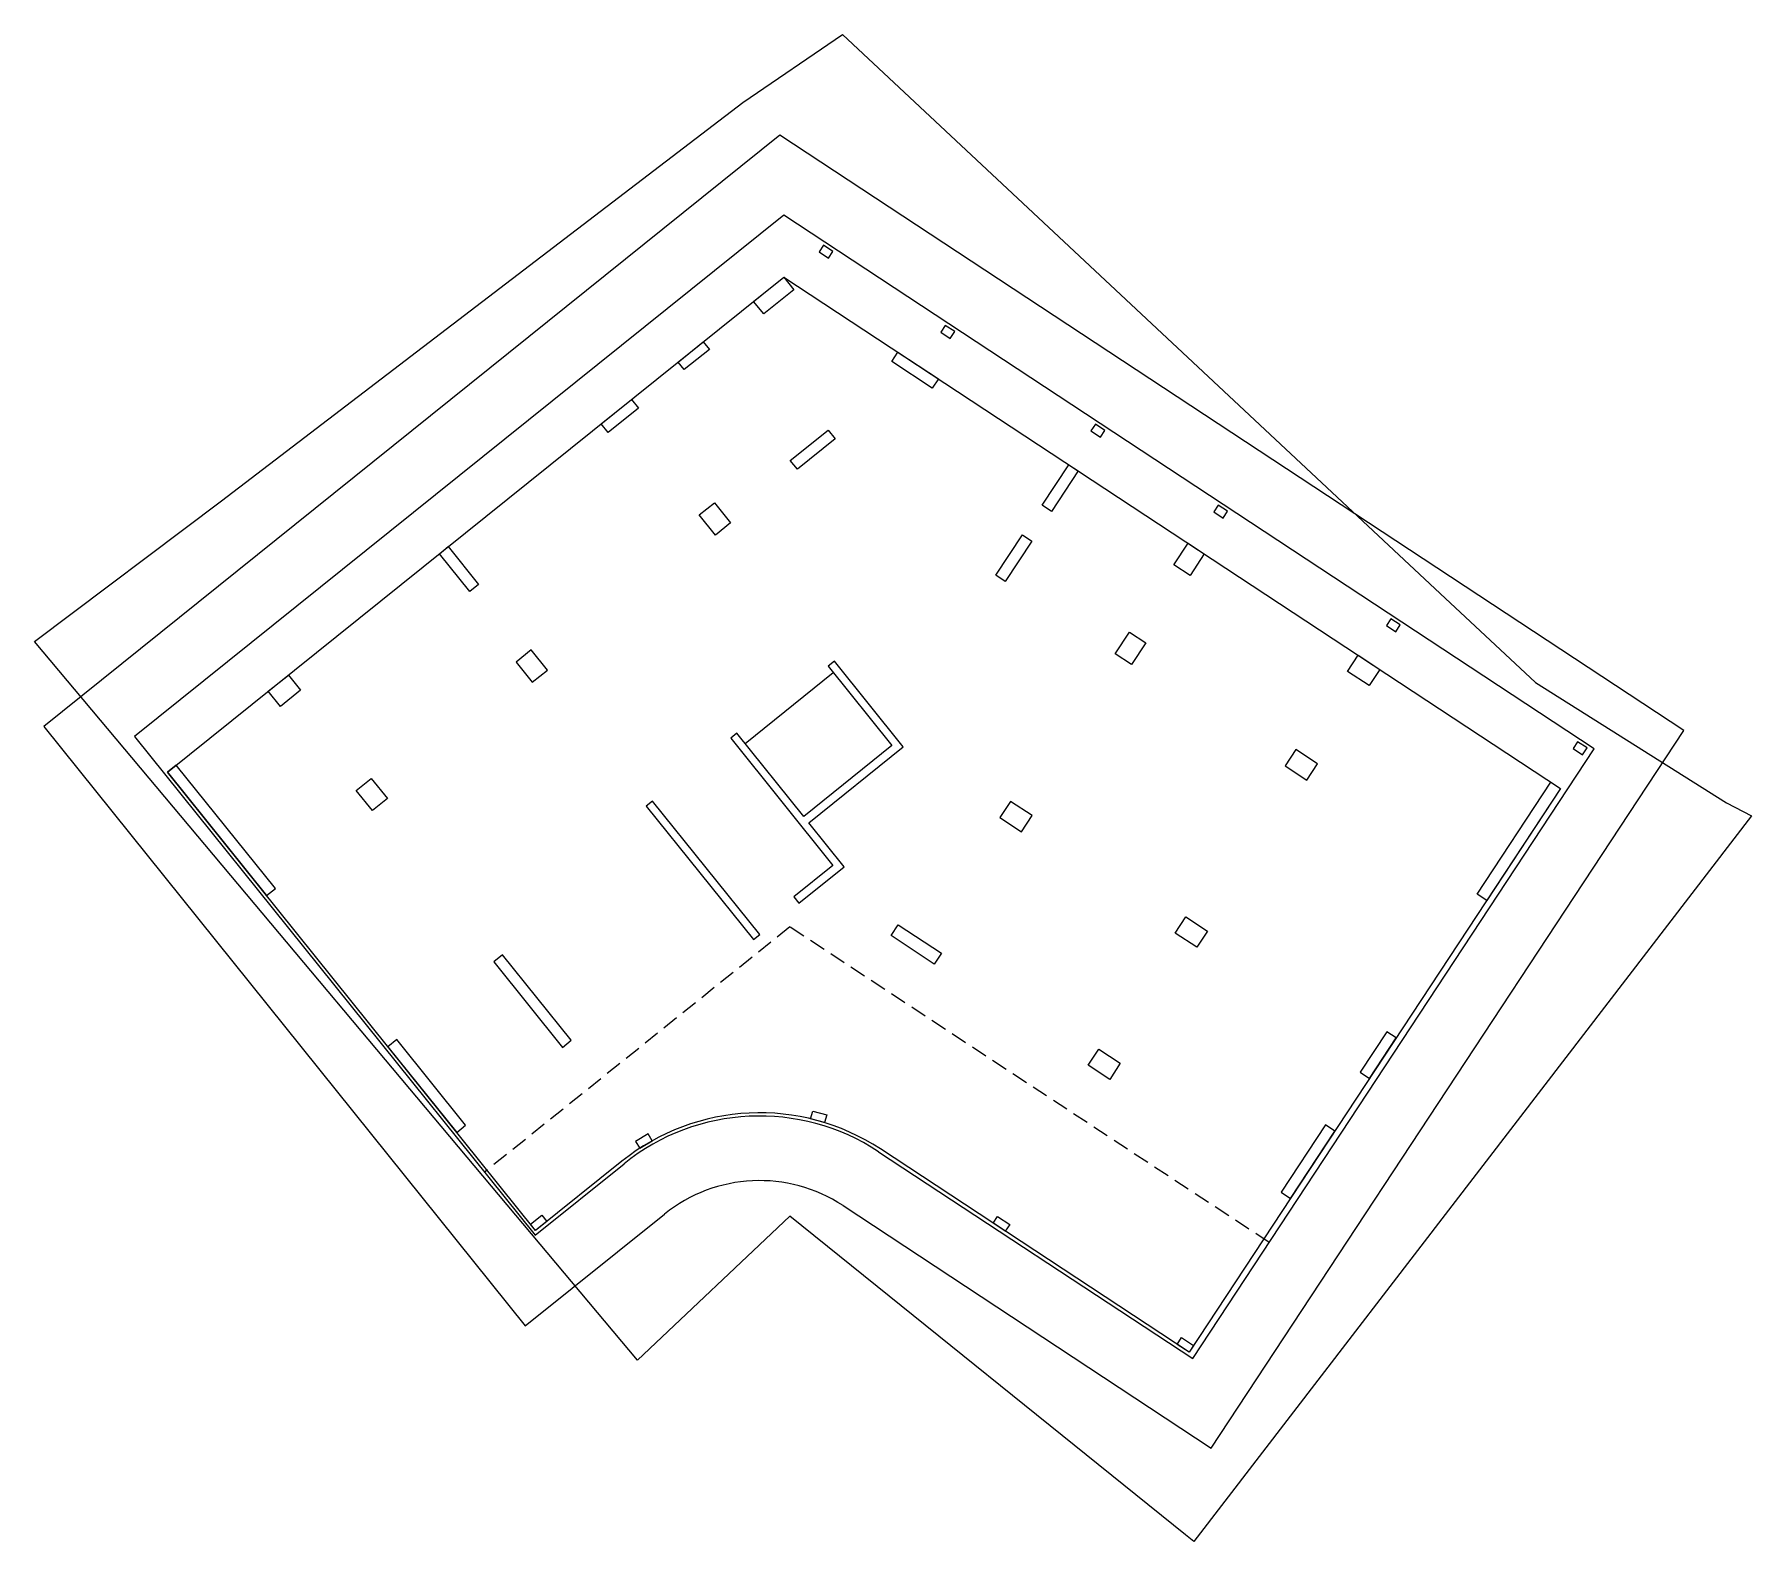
# Model space of a CAD drawing. Header units: metres. Extents: x 7511960.8 to 7512014, y 4692308.6 to 4692355.3.
import ezdxf

# ---------------------------------------------------------------- set-up
doc = ezdxf.new("R2010")
doc.units = ezdxf.units.M
doc.linetypes.add('DASHED', pattern=[0.75, 0.5, -0.25])
for name, color, linetype, lineweight in [('A - Pllaka Perdhes kolollt v2', 5, 'Continuous', 0), ('A - Shtyllat kolollt v2', 1, 'Continuous', 0), ('A - Themeli kollot v2', 30, 'Continuous', 0), ('A - Themeli nd kolollt v2', 6, 'Continuous', 0), ('parcela', 7, 'Continuous', 0)]:
    doc.layers.add(name, color=color, linetype=linetype, lineweight=lineweight)

msp = doc.modelspace()

# ---------------------------------------------------------------- linework, layer by layer
at = {"layer": 'A - Pllaka Perdhes kolollt v2', "color": 5, "linetype": 'Continuous'}
for p, q in [((7511964.959, 4692332.413), (7511984.041, 4692347.738)), ((7511984.041, 4692347.738), (7512008.082, 4692331.91)), ((7511976.356, 4692318.223), (7511964.959, 4692332.413)), ((7512008.082, 4692331.91), (7511996.588, 4692314.454)), ((7511996.588, 4692314.454), (7511987.028, 4692320.748)), ((7511979.03, 4692320.37), (7511976.356, 4692318.223))]:
    msp.add_line(p, q, dxfattribs=at)
msp.add_arc((7511983.288, 4692315.069), 6.8, 56.6391, 128.7701, dxfattribs=at)
at = {"layer": 'A - Shtyllat kolollt v2', "color": 1, "linetype": 'Continuous'}
for p, q in [((7511985.27, 4692348.725), (7511985.132, 4692348.516)), ((7511985.132, 4692348.516), (7511985.424, 4692348.324)), ((7511985.562, 4692348.533), (7511985.27, 4692348.725)), ((7511985.424, 4692348.324), (7511985.562, 4692348.533)), ((7511983.105, 4692346.987), (7511984.041, 4692347.738)), ((7511984.041, 4692347.738), (7511984.354, 4692347.348)), ((7511984.354, 4692347.348), (7511983.418, 4692346.597)), ((7511983.418, 4692346.597), (7511983.105, 4692346.987)), ((7511989.039, 4692346.243), (7511988.901, 4692346.035)), ((7511989.331, 4692346.051), (7511989.039, 4692346.243)), ((7511980.766, 4692345.108), (7511981.546, 4692345.734)), ((7511981.546, 4692345.734), (7511981.734, 4692345.5)), ((7511988.901, 4692346.035), (7511989.194, 4692345.842)), ((7511989.194, 4692345.842), (7511989.331, 4692346.051)), ((7511980.954, 4692344.874), (7511980.766, 4692345.108)), ((7511981.734, 4692345.5), (7511980.954, 4692344.874)), ((7511987.38, 4692345.121), (7511987.572, 4692345.413)), ((7511988.633, 4692344.296), (7511987.38, 4692345.121)), ((7511987.572, 4692345.413), (7511988.825, 4692344.588)), ((7511988.825, 4692344.588), (7511988.633, 4692344.296)), ((7511978.388, 4692343.198), (7511979.324, 4692343.95)), ((7511979.324, 4692343.95), (7511979.543, 4692343.677)), ((7511979.543, 4692343.677), (7511978.607, 4692342.925)), ((7511978.607, 4692342.925), (7511978.388, 4692343.198)), ((7511984.239, 4692342.062), (7511985.409, 4692343.001)), ((7511985.409, 4692343.001), (7511985.628, 4692342.728)), ((7511993.684, 4692343.185), (7511993.547, 4692342.976)), ((7511993.547, 4692342.976), (7511993.839, 4692342.783)), ((7511993.977, 4692342.992), (7511993.684, 4692343.185)), ((7511993.839, 4692342.783), (7511993.977, 4692342.992)), ((7511985.628, 4692342.728), (7511984.458, 4692341.789)), ((7511984.458, 4692341.789), (7511984.239, 4692342.062)), ((7511992.035, 4692340.679), (7511992.86, 4692341.932)), ((7511992.86, 4692341.932), (7511993.152, 4692341.739)), ((7511993.152, 4692341.739), (7511992.327, 4692340.487)), ((7511981.423, 4692340.377), (7511981.891, 4692340.753)), ((7511981.924, 4692339.754), (7511981.423, 4692340.377)), ((7511981.891, 4692340.753), (7511982.392, 4692340.129)), ((7511992.327, 4692340.487), (7511992.035, 4692340.679)), ((7511997.485, 4692340.683), (7511997.347, 4692340.474)), ((7511997.347, 4692340.474), (7511997.64, 4692340.281)), ((7511997.777, 4692340.49), (7511997.485, 4692340.683)), ((7511997.64, 4692340.281), (7511997.777, 4692340.49)), ((7511982.392, 4692340.129), (7511981.924, 4692339.754)), ((7511990.605, 4692338.507), (7511991.43, 4692339.76)), ((7511991.43, 4692339.76), (7511991.722, 4692339.568)), ((7511973.38, 4692339.176), (7511973.653, 4692339.395)), ((7511974.319, 4692338.006), (7511973.38, 4692339.176)), ((7511973.653, 4692339.395), (7511974.592, 4692338.225)), ((7511991.722, 4692339.568), (7511990.897, 4692338.315)), ((7511996.116, 4692338.83), (7511996.555, 4692339.498)), ((7511996.555, 4692339.498), (7511997.057, 4692339.169)), ((7511997.057, 4692339.169), (7511996.617, 4692338.5)), ((7511996.617, 4692338.5), (7511996.116, 4692338.83)), ((7511974.592, 4692338.225), (7511974.319, 4692338.006)), ((7511990.897, 4692338.315), (7511990.605, 4692338.507)), ((7512002.83, 4692337.163), (7512002.693, 4692336.954)), ((7512003.122, 4692336.971), (7512002.83, 4692337.163)), ((7511994.301, 4692336.074), (7511994.741, 4692336.742)), ((7511994.741, 4692336.742), (7511995.242, 4692336.412)), ((7512002.693, 4692336.954), (7512002.985, 4692336.762)), ((7512002.985, 4692336.762), (7512003.122, 4692336.971)), ((7511976.22, 4692336.198), (7511975.752, 4692335.822)), ((7511976.721, 4692335.574), (7511976.22, 4692336.198)), ((7511994.802, 4692335.744), (7511994.301, 4692336.074)), ((7511995.242, 4692336.412), (7511994.802, 4692335.744)), ((7512001.487, 4692335.533), (7512001.817, 4692336.034)), ((7512001.817, 4692336.034), (7512002.486, 4692335.594)), ((7511975.752, 4692335.822), (7511976.253, 4692335.199)), ((7511976.253, 4692335.199), (7511976.721, 4692335.574)), ((7511982.84, 4692333.305), (7511985.569, 4692335.497)), ((7511985.607, 4692335.848), (7511985.412, 4692335.692)), ((7511985.412, 4692335.692), (7511987.385, 4692333.236)), ((7511987.736, 4692333.198), (7511985.607, 4692335.848)), ((7512002.156, 4692335.093), (7512001.487, 4692335.533)), ((7512002.486, 4692335.594), (7512002.156, 4692335.093)), ((7511968.078, 4692334.917), (7511968.702, 4692335.418)), ((7511968.454, 4692334.45), (7511968.078, 4692334.917)), ((7511969.077, 4692334.951), (7511968.454, 4692334.45)), ((7511968.702, 4692335.418), (7511969.077, 4692334.951)), ((7511982.59, 4692333.617), (7511982.395, 4692333.461)), ((7511982.395, 4692333.461), (7511985.557, 4692329.523)), ((7511984.656, 4692331.044), (7511982.59, 4692333.617)), ((7512008.614, 4692333.355), (7512008.477, 4692333.146)), ((7512008.906, 4692333.163), (7512008.614, 4692333.355)), ((7511987.385, 4692333.236), (7511984.656, 4692331.044)), ((7511984.813, 4692330.849), (7511987.736, 4692333.198)), ((7511999.893, 4692333.111), (7511999.563, 4692332.61)), ((7512000.561, 4692332.671), (7511999.893, 4692333.111)), ((7512008.477, 4692333.146), (7512008.769, 4692332.954)), ((7512008.769, 4692332.954), (7512008.906, 4692333.163)), ((7511965.232, 4692332.632), (7511964.959, 4692332.413)), ((7511964.959, 4692332.413), (7511968.028, 4692328.592)), ((7511968.301, 4692328.811), (7511965.232, 4692332.632)), ((7511999.563, 4692332.61), (7512000.231, 4692332.17)), ((7512000.231, 4692332.17), (7512000.561, 4692332.671)), ((7511970.801, 4692331.846), (7511971.269, 4692332.222)), ((7511971.302, 4692331.222), (7511970.801, 4692331.846)), ((7511971.269, 4692332.222), (7511971.77, 4692331.598)), ((7512005.507, 4692328.636), (7512007.789, 4692332.102)), ((7512008.082, 4692331.91), (7512005.799, 4692328.444)), ((7512007.789, 4692332.102), (7512008.082, 4692331.91)), ((7511971.77, 4692331.598), (7511971.302, 4692331.222)), ((7511979.978, 4692331.519), (7511979.783, 4692331.363)), ((7511979.783, 4692331.363), (7511983.102, 4692327.231)), ((7511983.297, 4692327.387), (7511979.978, 4692331.519)), ((7511991.055, 4692331.509), (7511990.726, 4692331.007)), ((7511991.724, 4692331.069), (7511991.055, 4692331.509)), ((7511985.908, 4692329.485), (7511984.813, 4692330.849)), ((7511990.726, 4692331.007), (7511991.394, 4692330.568)), ((7511991.394, 4692330.568), (7511991.724, 4692331.069)), ((7511985.557, 4692329.523), (7511984.349, 4692328.553)), ((7511984.505, 4692328.358), (7511985.908, 4692329.485)), ((7511968.028, 4692328.592), (7511968.301, 4692328.811)), ((7511984.349, 4692328.553), (7511984.505, 4692328.358)), ((7512005.799, 4692328.444), (7512005.507, 4692328.636)), ((7511987.362, 4692327.353), (7511987.582, 4692327.687)), ((7511987.582, 4692327.687), (7511988.918, 4692326.807)), ((7511996.153, 4692327.431), (7511996.483, 4692327.932)), ((7511996.483, 4692327.932), (7511997.151, 4692327.492)), ((7511997.151, 4692327.492), (7511996.821, 4692326.991)), ((7511983.102, 4692327.231), (7511983.297, 4692327.387)), ((7511988.698, 4692326.473), (7511987.362, 4692327.353)), ((7511996.821, 4692326.991), (7511996.153, 4692327.431)), ((7511975.332, 4692326.763), (7511975.059, 4692326.544)), ((7511975.059, 4692326.544), (7511977.189, 4692323.893)), ((7511977.461, 4692324.113), (7511975.332, 4692326.763)), ((7511988.918, 4692326.807), (7511988.698, 4692326.473)), ((7512002.704, 4692324.378), (7512001.879, 4692323.125)), ((7512002.996, 4692324.186), (7512002.704, 4692324.378)), ((7511972.058, 4692324.133), (7511971.785, 4692323.914)), ((7511971.785, 4692323.914), (7511973.914, 4692321.263)), ((7511974.187, 4692321.483), (7511972.058, 4692324.133)), ((7511977.189, 4692323.893), (7511977.461, 4692324.113)), ((7511993.459, 4692323.339), (7511993.789, 4692323.84)), ((7511993.789, 4692323.84), (7511994.457, 4692323.4)), ((7512002.171, 4692322.933), (7512002.996, 4692324.186)), ((7511994.127, 4692322.899), (7511993.459, 4692323.339)), ((7511994.457, 4692323.4), (7511994.127, 4692322.899)), ((7512001.879, 4692323.125), (7512002.171, 4692322.933)), ((7511984.867, 4692321.683), (7511984.933, 4692321.924)), ((7511985.301, 4692321.564), (7511984.867, 4692321.683)), ((7511984.933, 4692321.924), (7511985.367, 4692321.805)), ((7511985.367, 4692321.805), (7511985.301, 4692321.564)), ((7511973.914, 4692321.263), (7511974.187, 4692321.483)), ((7511979.838, 4692321.216), (7511979.452, 4692320.984)), ((7511979.967, 4692321.002), (7511979.838, 4692321.216)), ((7512000.807, 4692321.497), (7511999.432, 4692319.409)), ((7511999.724, 4692319.216), (7512001.099, 4692321.304)), ((7512001.099, 4692321.304), (7512000.807, 4692321.497)), ((7511979.452, 4692320.984), (7511979.582, 4692320.77)), ((7511979.582, 4692320.77), (7511979.967, 4692321.002)), ((7511999.432, 4692319.409), (7511999.724, 4692319.216)), ((7511976.2, 4692318.418), (7511976.55, 4692318.699)), ((7511976.707, 4692318.504), (7511976.356, 4692318.223)), ((7511976.55, 4692318.699), (7511976.707, 4692318.504)), ((7511990.521, 4692318.448), (7511990.658, 4692318.657)), ((7511990.897, 4692318.201), (7511990.521, 4692318.448)), ((7511990.658, 4692318.657), (7511991.034, 4692318.41)), ((7511976.356, 4692318.223), (7511976.2, 4692318.418)), ((7511991.034, 4692318.41), (7511990.897, 4692318.201)), ((7511996.213, 4692314.701), (7511996.35, 4692314.91)), ((7511996.35, 4692314.91), (7511996.726, 4692314.662)), ((7511996.588, 4692314.454), (7511996.213, 4692314.701)), ((7511996.726, 4692314.662), (7511996.588, 4692314.454))]:
    msp.add_line(p, q, dxfattribs=at)
at = {"layer": 'A - Themeli kollot v2', "color": 3, "linetype": 'Continuous'}
for p, q in [((7511983.918, 4692352.129), (7511961.13, 4692333.826)), ((7512011.899, 4692333.707), (7511983.918, 4692352.129)), ((7511961.13, 4692333.826), (7511976.034, 4692315.27)), ((7511997.271, 4692311.49), (7512011.899, 4692333.707)), ((7511985.873, 4692318.994), (7511997.271, 4692311.49)), ((7511976.034, 4692315.27), (7511980.345, 4692318.733))]:
    msp.add_line(p, q, dxfattribs=at)
at = {"layer": 'A - Themeli kollot v2', "color": 30, "linetype": 'Continuous'}
for p, q in [((7511984.035, 4692349.657), (7511963.942, 4692333.519)), ((7512009.128, 4692333.136), (7511984.035, 4692349.657)), ((7511963.942, 4692333.519), (7511976.341, 4692318.082)), ((7511996.7, 4692314.26), (7512009.128, 4692333.136)), ((7511986.973, 4692320.665), (7511996.7, 4692314.26)), ((7511976.341, 4692318.082), (7511979.093, 4692320.292))]:
    msp.add_line(p, q, dxfattribs=at)
msp.add_arc((7511983.288, 4692315.069), 6.7, 56.6391, 128.7701, dxfattribs=at)
at = {"layer": 'A - Themeli kollot v2', "color": 3, "linetype": 'Continuous'}
msp.add_arc((7511983.288, 4692315.069), 4.7, 56.6391, 128.7701, dxfattribs=at)
at = {"layer": 'A - Themeli nd kolollt v2', "color": 6, "linetype": 'DASHED'}
for p, q in [((7511984.226, 4692327.621), (7511974.775, 4692320.031)), ((7511999.066, 4692317.853), (7511984.226, 4692327.621))]:
    msp.add_line(p, q, dxfattribs=at)
at = {"layer": 'parcela'}
for p, q in [((7511982.769, 4692353.148), (7511985.853, 4692355.253)), ((7511985.853, 4692355.253), (7512004.361, 4692337.945)), ((7511966.627, 4692340.808), (7511982.769, 4692353.148)), ((7511960.838, 4692336.459), (7511966.627, 4692340.808)), ((7512004.361, 4692337.945), (7512007.31, 4692335.187)), ((7511979.511, 4692314.209), (7511960.838, 4692336.459)), ((7512007.31, 4692335.187), (7512013.22, 4692331.467)), ((7512013.22, 4692331.467), (7512014.001, 4692331.061)), ((7512014.001, 4692331.061), (7512007.601, 4692322.736)), ((7512007.601, 4692322.736), (7511996.728, 4692308.593)), ((7511984.225, 4692318.67), (7511979.511, 4692314.209)), ((7511996.478, 4692308.808), (7511984.225, 4692318.67)), ((7511996.728, 4692308.593), (7511996.478, 4692308.808))]:
    msp.add_line(p, q, dxfattribs=at)

doc.saveas('drawing.dxf')
